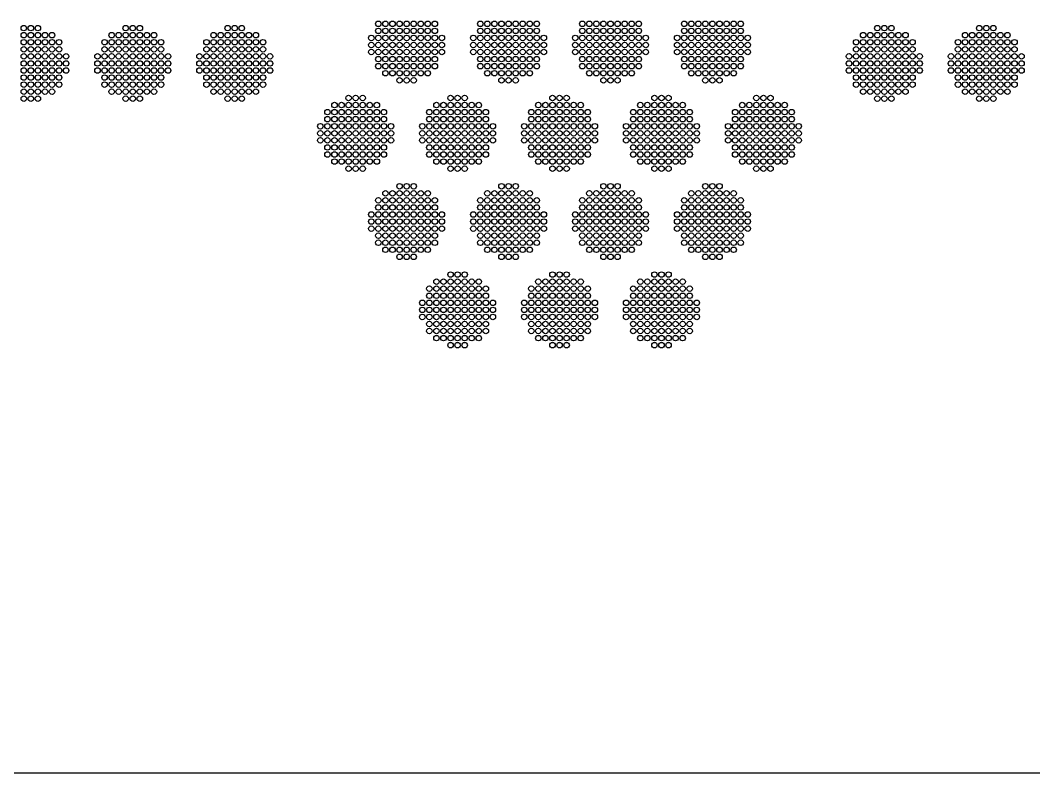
# Model space of a CAD drawing. Extents: x -49 to 54, y -38 to 38.
# Drawn here: x 28.5 to 41.42, y -38 to -28.41 of the extents above; entities that cross this region are included whole.
import ezdxf

# ---------------------------------------------------------------- set-up
doc = ezdxf.new("R2010")
doc.units = 0
doc.layers.add('LOWER_ELECTRODE', color=1, linetype='CONTINUOUS')
doc.layers.add('OUTLINE', color=7, linetype='CONTINUOUS')

msp = doc.modelspace()

# ---------------------------------------------------------------- linework, layer by layer
at = {"layer": 'LOWER_ELECTRODE'}
for centre in [(33.062, -28.452), (33.152, -28.452), (33.242, -28.452), (33.332, -28.452), (33.422, -28.452), (33.512, -28.452), (33.602, -28.452), (33.692, -28.452), (33.782, -28.452), (34.362, -28.452), (34.452, -28.452), (34.542, -28.452), (34.632, -28.452), (34.722, -28.452), (34.812, -28.452), (34.902, -28.452), (34.992, -28.452), (35.082, -28.452), (35.662, -28.452), (35.752, -28.452), (35.842, -28.452), (35.932, -28.452), (36.022, -28.452), (36.112, -28.452), (36.202, -28.452), (36.292, -28.452), (36.382, -28.452), (36.962, -28.452), (37.052, -28.452), (37.142, -28.452), (37.232, -28.452), (37.322, -28.452), (37.412, -28.452), (37.502, -28.452), (37.592, -28.452), (37.682, -28.452), (28.54, -28.507), (28.63, -28.507), (28.72, -28.507), (29.84, -28.507), (29.93, -28.507), (30.02, -28.507), (31.14, -28.507), (31.23, -28.507), (31.32, -28.507), (33.062, -28.542), (33.152, -28.542), (33.242, -28.542), (33.332, -28.542), (33.422, -28.542), (33.512, -28.542), (33.602, -28.542), (33.692, -28.542), (33.782, -28.542), (34.362, -28.542), (34.452, -28.542), (34.542, -28.542), (34.632, -28.542), (34.722, -28.542), (34.812, -28.542), (34.902, -28.542), (34.992, -28.542), (35.082, -28.542), (35.662, -28.542), (35.752, -28.542), (35.842, -28.542), (35.932, -28.542), (36.022, -28.542), (36.112, -28.542), (36.202, -28.542), (36.292, -28.542), (36.382, -28.542), (36.962, -28.542), (37.052, -28.542), (37.142, -28.542), (37.232, -28.542), (37.322, -28.542), (37.412, -28.542), (37.502, -28.542), (37.592, -28.542), (37.682, -28.542), (39.424, -28.507), (39.514, -28.507), (39.604, -28.507), (40.724, -28.507), (40.814, -28.507), (40.904, -28.507), (28.54, -28.597), (28.54, -28.687), (28.63, -28.597), (28.63, -28.687), (28.72, -28.597), (28.72, -28.687), (28.81, -28.597), (28.81, -28.687), (28.9, -28.597), (28.9, -28.687), (28.99, -28.687), (29.57, -28.687), (29.66, -28.597), (29.66, -28.687), (29.75, -28.597), (29.75, -28.687), (29.84, -28.597), (29.84, -28.687), (29.93, -28.597), (29.93, -28.687), (30.02, -28.597), (30.02, -28.687), (30.11, -28.597), (30.11, -28.687), (30.2, -28.597), (30.2, -28.687), (30.29, -28.687), (30.87, -28.687), (30.96, -28.597), (30.96, -28.687), (31.05, -28.597), (31.05, -28.687), (31.14, -28.597), (31.14, -28.687), (31.23, -28.597), (31.23, -28.687), (31.32, -28.597), (31.32, -28.687), (31.41, -28.597), (31.41, -28.687), (31.5, -28.597), (31.5, -28.687), (31.59, -28.687), (32.972, -28.632), (32.972, -28.722), (33.062, -28.632), (33.062, -28.722), (33.152, -28.632), (33.152, -28.722), (33.242, -28.632), (33.242, -28.722), (33.332, -28.632), (33.332, -28.722), (33.422, -28.632), (33.422, -28.722), (33.512, -28.632), (33.512, -28.722), (33.602, -28.632), (33.602, -28.722), (33.692, -28.632), (33.692, -28.722), (33.782, -28.632), (33.782, -28.722), (33.872, -28.632), (33.872, -28.722), (34.272, -28.632), (34.272, -28.722), (34.362, -28.632), (34.362, -28.722), (34.452, -28.632), (34.452, -28.722), (34.542, -28.632), (34.542, -28.722), (34.632, -28.632), (34.632, -28.722), (34.722, -28.632), (34.722, -28.722), (34.812, -28.632), (34.812, -28.722), (34.902, -28.632), (34.902, -28.722), (34.992, -28.632), (34.992, -28.722), (35.082, -28.632), (35.082, -28.722), (35.172, -28.632), (35.172, -28.722), (35.572, -28.632), (35.572, -28.722), (35.662, -28.632), (35.662, -28.722), (35.752, -28.632), (35.752, -28.722), (35.842, -28.632), (35.842, -28.722), (35.932, -28.632), (35.932, -28.722), (36.022, -28.632), (36.022, -28.722), (36.112, -28.632), (36.112, -28.722), (36.202, -28.632), (36.202, -28.722), (36.292, -28.632), (36.292, -28.722), (36.382, -28.632), (36.382, -28.722), (36.472, -28.632), (36.472, -28.722), (36.872, -28.632), (36.872, -28.722), (36.962, -28.632), (36.962, -28.722), (37.052, -28.632), (37.052, -28.722), (37.142, -28.632), (37.142, -28.722), (37.232, -28.632), (37.232, -28.722), (37.322, -28.632), (37.322, -28.722), (37.412, -28.632), (37.412, -28.722), (37.502, -28.632), (37.502, -28.722), (37.592, -28.632), (37.592, -28.722), (37.682, -28.632), (37.682, -28.722), (37.772, -28.632), (37.772, -28.722), (39.154, -28.687), (39.244, -28.597), (39.244, -28.687), (39.334, -28.597), (39.334, -28.687), (39.424, -28.597), (39.424, -28.687), (39.514, -28.597), (39.514, -28.687), (39.604, -28.597), (39.604, -28.687), (39.694, -28.597), (39.694, -28.687), (39.784, -28.597), (39.784, -28.687), (39.874, -28.687), (40.454, -28.687), (40.544, -28.597), (40.544, -28.687), (40.634, -28.597), (40.634, -28.687), (40.724, -28.597), (40.724, -28.687), (40.814, -28.597), (40.814, -28.687), (40.904, -28.597), (40.904, -28.687), (40.994, -28.597), (40.994, -28.687), (41.084, -28.597), (41.084, -28.687), (41.174, -28.687), (28.54, -28.777), (28.63, -28.777), (28.72, -28.777), (28.81, -28.777), (28.9, -28.777), (28.99, -28.777), (29.57, -28.777), (29.66, -28.777), (29.75, -28.777), (29.84, -28.777), (29.93, -28.777), (30.02, -28.777), (30.11, -28.777), (30.2, -28.777), (30.29, -28.777), (30.87, -28.777), (30.96, -28.777), (31.05, -28.777), (31.14, -28.777), (31.23, -28.777), (31.32, -28.777), (31.41, -28.777), (31.5, -28.777), (31.59, -28.777), (32.972, -28.812), (33.062, -28.812), (33.152, -28.812), (33.242, -28.812), (33.332, -28.812), (33.422, -28.812), (33.512, -28.812), (33.602, -28.812), (33.692, -28.812), (33.782, -28.812), (33.872, -28.812), (34.272, -28.812), (34.362, -28.812), (34.452, -28.812), (34.542, -28.812), (34.632, -28.812), (34.722, -28.812), (34.812, -28.812), (34.902, -28.812), (34.992, -28.812), (35.082, -28.812), (35.172, -28.812), (35.572, -28.812), (35.662, -28.812), (35.752, -28.812), (35.842, -28.812), (35.932, -28.812), (36.022, -28.812), (36.112, -28.812), (36.202, -28.812), (36.292, -28.812), (36.382, -28.812), (36.472, -28.812), (36.872, -28.812), (36.962, -28.812), (37.052, -28.812), (37.142, -28.812), (37.232, -28.812), (37.322, -28.812), (37.412, -28.812), (37.502, -28.812), (37.592, -28.812), (37.682, -28.812), (37.772, -28.812), (39.154, -28.777), (39.244, -28.777), (39.334, -28.777), (39.424, -28.777), (39.514, -28.777), (39.604, -28.777), (39.694, -28.777), (39.784, -28.777), (39.874, -28.777), (40.454, -28.777), (40.544, -28.777), (40.634, -28.777), (40.724, -28.777), (40.814, -28.777), (40.904, -28.777), (40.994, -28.777), (41.084, -28.777), (41.174, -28.777), (28.54, -28.867), (28.54, -28.957), (28.63, -28.867), (28.63, -28.957), (28.72, -28.867), (28.72, -28.957), (28.81, -28.867), (28.81, -28.957), (28.9, -28.867), (28.9, -28.957), (28.99, -28.867), (28.99, -28.957), (29.08, -28.867), (29.08, -28.957), (29.48, -28.867), (29.48, -28.957), (29.57, -28.867), (29.57, -28.957), (29.66, -28.867), (29.66, -28.957), (29.75, -28.867), (29.75, -28.957), (29.84, -28.867), (29.84, -28.957), (29.93, -28.867), (29.93, -28.957), (30.02, -28.867), (30.02, -28.957), (30.11, -28.867), (30.11, -28.957), (30.2, -28.867), (30.2, -28.957), (30.29, -28.867), (30.29, -28.957), (30.38, -28.867), (30.38, -28.957), (30.78, -28.867), (30.78, -28.957), (30.87, -28.867), (30.87, -28.957), (30.96, -28.867), (30.96, -28.957), (31.05, -28.867), (31.05, -28.957), (31.14, -28.867), (31.14, -28.957), (31.23, -28.867), (31.23, -28.957), (31.32, -28.867), (31.32, -28.957), (31.41, -28.867), (31.41, -28.957), (31.5, -28.867), (31.5, -28.957), (31.59, -28.867), (31.59, -28.957), (31.68, -28.867), (31.68, -28.957), (33.062, -28.902), (33.152, -28.902), (33.242, -28.902), (33.332, -28.902), (33.422, -28.902), (33.512, -28.902), (33.602, -28.902), (33.692, -28.902), (33.782, -28.902), (34.362, -28.902), (34.452, -28.902), (34.542, -28.902), (34.632, -28.902), (34.722, -28.902), (34.812, -28.902), (34.902, -28.902), (34.992, -28.902), (35.082, -28.902), (35.662, -28.902), (35.752, -28.902), (35.842, -28.902), (35.932, -28.902), (36.022, -28.902), (36.112, -28.902), (36.202, -28.902), (36.292, -28.902), (36.382, -28.902), (36.962, -28.902), (37.052, -28.902), (37.142, -28.902), (37.232, -28.902), (37.322, -28.902), (37.412, -28.902), (37.502, -28.902), (37.592, -28.902), (37.682, -28.902), (39.064, -28.867), (39.064, -28.957), (39.154, -28.867), (39.154, -28.957), (39.244, -28.867), (39.244, -28.957), (39.334, -28.867), (39.334, -28.957), (39.424, -28.867), (39.424, -28.957), (39.514, -28.867), (39.514, -28.957), (39.604, -28.867), (39.604, -28.957), (39.694, -28.867), (39.694, -28.957), (39.784, -28.867), (39.784, -28.957), (39.874, -28.867), (39.874, -28.957), (39.964, -28.867), (39.964, -28.957), (40.364, -28.867), (40.364, -28.957), (40.454, -28.867), (40.454, -28.957), (40.544, -28.867), (40.544, -28.957), (40.634, -28.867), (40.634, -28.957), (40.724, -28.867), (40.724, -28.957), (40.814, -28.867), (40.814, -28.957), (40.904, -28.867), (40.904, -28.957), (40.994, -28.867), (40.994, -28.957), (41.084, -28.867), (41.084, -28.957), (41.174, -28.867), (41.174, -28.957), (41.264, -28.867), (41.264, -28.957), (28.54, -29.047), (28.63, -29.047), (28.72, -29.047), (28.81, -29.047), (28.9, -29.047), (28.99, -29.047), (29.08, -29.047), (29.48, -29.047), (29.57, -29.047), (29.66, -29.047), (29.75, -29.047), (29.84, -29.047), (29.93, -29.047), (30.02, -29.047), (30.11, -29.047), (30.2, -29.047), (30.29, -29.047), (30.38, -29.047), (30.78, -29.047), (30.87, -29.047), (30.96, -29.047), (31.05, -29.047), (31.14, -29.047), (31.23, -29.047), (31.32, -29.047), (31.41, -29.047), (31.5, -29.047), (31.59, -29.047), (31.68, -29.047), (33.062, -28.992), (33.152, -28.992), (33.152, -29.082), (33.242, -28.992), (33.242, -29.082), (33.332, -28.992), (33.332, -29.082), (33.422, -28.992), (33.422, -29.082), (33.512, -28.992), (33.512, -29.082), (33.602, -28.992), (33.602, -29.082), (33.692, -28.992), (33.692, -29.082), (33.782, -28.992), (34.362, -28.992), (34.452, -28.992), (34.452, -29.082), (34.542, -28.992), (34.542, -29.082), (34.632, -28.992), (34.632, -29.082), (34.722, -28.992), (34.722, -29.082), (34.812, -28.992), (34.812, -29.082), (34.902, -28.992), (34.902, -29.082), (34.992, -28.992), (34.992, -29.082), (35.082, -28.992), (35.662, -28.992), (35.752, -28.992), (35.752, -29.082), (35.842, -28.992), (35.842, -29.082), (35.932, -28.992), (35.932, -29.082), (36.022, -28.992), (36.022, -29.082), (36.112, -28.992), (36.112, -29.082), (36.202, -28.992), (36.202, -29.082), (36.292, -28.992), (36.292, -29.082), (36.382, -28.992), (36.962, -28.992), (37.052, -28.992), (37.052, -29.082), (37.142, -28.992), (37.142, -29.082), (37.232, -28.992), (37.232, -29.082), (37.322, -28.992), (37.322, -29.082), (37.412, -28.992), (37.412, -29.082), (37.502, -28.992), (37.502, -29.082), (37.592, -28.992), (37.592, -29.082), (37.682, -28.992), (39.064, -29.047), (39.154, -29.047), (39.244, -29.047), (39.334, -29.047), (39.424, -29.047), (39.514, -29.047), (39.604, -29.047), (39.694, -29.047), (39.784, -29.047), (39.874, -29.047), (39.964, -29.047), (40.364, -29.047), (40.454, -29.047), (40.544, -29.047), (40.634, -29.047), (40.724, -29.047), (40.814, -29.047), (40.904, -29.047), (40.994, -29.047), (41.084, -29.047), (41.174, -29.047), (41.264, -29.047), (28.54, -29.137), (28.54, -29.227), (28.63, -29.137), (28.63, -29.227), (28.72, -29.137), (28.72, -29.227), (28.81, -29.137), (28.81, -29.227), (28.9, -29.137), (28.9, -29.227), (28.99, -29.137), (28.99, -29.227), (29.57, -29.137), (29.57, -29.227), (29.66, -29.137), (29.66, -29.227), (29.75, -29.137), (29.75, -29.227), (29.84, -29.137), (29.84, -29.227), (29.93, -29.137), (29.93, -29.227), (30.02, -29.137), (30.02, -29.227), (30.11, -29.137), (30.11, -29.227), (30.2, -29.137), (30.2, -29.227), (30.29, -29.137), (30.29, -29.227), (30.87, -29.137), (30.87, -29.227), (30.96, -29.137), (30.96, -29.227), (31.05, -29.137), (31.05, -29.227), (31.14, -29.137), (31.14, -29.227), (31.23, -29.137), (31.23, -29.227), (31.32, -29.137), (31.32, -29.227), (31.41, -29.137), (31.41, -29.227), (31.5, -29.137), (31.5, -29.227), (31.59, -29.137), (31.59, -29.227), (33.332, -29.172), (33.422, -29.172), (33.512, -29.172), (34.632, -29.172), (34.722, -29.172), (34.812, -29.172), (35.932, -29.172), (36.022, -29.172), (36.112, -29.172), (37.232, -29.172), (37.322, -29.172), (37.412, -29.172), (39.154, -29.137), (39.154, -29.227), (39.244, -29.137), (39.244, -29.227), (39.334, -29.137), (39.334, -29.227), (39.424, -29.137), (39.424, -29.227), (39.514, -29.137), (39.514, -29.227), (39.604, -29.137), (39.604, -29.227), (39.694, -29.137), (39.694, -29.227), (39.784, -29.137), (39.784, -29.227), (39.874, -29.137), (39.874, -29.227), (40.454, -29.137), (40.454, -29.227), (40.544, -29.137), (40.544, -29.227), (40.634, -29.137), (40.634, -29.227), (40.724, -29.137), (40.724, -29.227), (40.814, -29.137), (40.814, -29.227), (40.904, -29.137), (40.904, -29.227), (40.994, -29.137), (40.994, -29.227), (41.084, -29.137), (41.084, -29.227), (41.174, -29.137), (41.174, -29.227), (28.54, -29.317), (28.63, -29.317), (28.72, -29.317), (28.81, -29.317), (28.9, -29.317), (29.66, -29.317), (29.75, -29.317), (29.84, -29.317), (29.93, -29.317), (30.02, -29.317), (30.11, -29.317), (30.2, -29.317), (30.96, -29.317), (31.05, -29.317), (31.14, -29.317), (31.23, -29.317), (31.32, -29.317), (31.41, -29.317), (31.5, -29.317), (39.244, -29.317), (39.334, -29.317), (39.424, -29.317), (39.514, -29.317), (39.604, -29.317), (39.694, -29.317), (39.784, -29.317), (40.544, -29.317), (40.634, -29.317), (40.724, -29.317), (40.814, -29.317), (40.904, -29.317), (40.994, -29.317), (41.084, -29.317), (28.54, -29.407), (28.63, -29.407), (28.72, -29.407), (29.84, -29.407), (29.93, -29.407), (30.02, -29.407), (31.14, -29.407), (31.23, -29.407), (31.32, -29.407), (32.502, -29.488), (32.592, -29.488), (32.682, -29.398), (32.682, -29.488), (32.772, -29.398), (32.772, -29.488), (32.862, -29.398), (32.862, -29.488), (32.952, -29.488), (33.042, -29.488), (33.802, -29.488), (33.892, -29.488), (33.982, -29.398), (33.982, -29.488), (34.072, -29.398), (34.072, -29.488), (34.162, -29.398), (34.162, -29.488), (34.252, -29.488), (34.342, -29.488), (35.102, -29.488), (35.192, -29.488), (35.282, -29.398), (35.282, -29.488), (35.372, -29.398), (35.372, -29.488), (35.462, -29.398), (35.462, -29.488), (35.552, -29.488), (35.642, -29.488), (36.402, -29.488), (36.492, -29.488), (36.582, -29.398), (36.582, -29.488), (36.672, -29.398), (36.672, -29.488), (36.762, -29.398), (36.762, -29.488), (36.852, -29.488), (36.942, -29.488), (37.702, -29.488), (37.792, -29.488), (37.882, -29.398), (37.882, -29.488), (37.972, -29.398), (37.972, -29.488), (38.062, -29.398), (38.062, -29.488), (38.152, -29.488), (38.242, -29.488), (39.424, -29.407), (39.514, -29.407), (39.604, -29.407), (40.724, -29.407), (40.814, -29.407), (40.904, -29.407), (32.412, -29.578), (32.502, -29.578), (32.592, -29.578), (32.682, -29.578), (32.772, -29.578), (32.862, -29.578), (32.952, -29.578), (33.042, -29.578), (33.132, -29.578), (33.712, -29.578), (33.802, -29.578), (33.892, -29.578), (33.982, -29.578), (34.072, -29.578), (34.162, -29.578), (34.252, -29.578), (34.342, -29.578), (34.432, -29.578), (35.012, -29.578), (35.102, -29.578), (35.192, -29.578), (35.282, -29.578), (35.372, -29.578), (35.462, -29.578), (35.552, -29.578), (35.642, -29.578), (35.732, -29.578), (36.312, -29.578), (36.402, -29.578), (36.492, -29.578), (36.582, -29.578), (36.672, -29.578), (36.762, -29.578), (36.852, -29.578), (36.942, -29.578), (37.032, -29.578), (37.612, -29.578), (37.702, -29.578), (37.792, -29.578), (37.882, -29.578), (37.972, -29.578), (38.062, -29.578), (38.152, -29.578), (38.242, -29.578), (38.332, -29.578), (32.322, -29.758), (32.412, -29.668), (32.412, -29.758), (32.502, -29.668), (32.502, -29.758), (32.592, -29.668), (32.592, -29.758), (32.682, -29.668), (32.682, -29.758), (32.772, -29.668), (32.772, -29.758), (32.862, -29.668), (32.862, -29.758), (32.952, -29.668), (32.952, -29.758), (33.042, -29.668), (33.042, -29.758), (33.132, -29.668), (33.132, -29.758), (33.222, -29.758), (33.622, -29.758), (33.712, -29.668), (33.712, -29.758), (33.802, -29.668), (33.802, -29.758), (33.892, -29.668), (33.892, -29.758), (33.982, -29.668), (33.982, -29.758), (34.072, -29.668), (34.072, -29.758), (34.162, -29.668), (34.162, -29.758), (34.252, -29.668), (34.252, -29.758), (34.342, -29.668), (34.342, -29.758), (34.432, -29.668), (34.432, -29.758), (34.522, -29.758), (34.922, -29.758), (35.012, -29.668), (35.012, -29.758), (35.102, -29.668), (35.102, -29.758), (35.192, -29.668), (35.192, -29.758), (35.282, -29.668), (35.282, -29.758), (35.372, -29.668), (35.372, -29.758), (35.462, -29.668), (35.462, -29.758), (35.552, -29.668), (35.552, -29.758), (35.642, -29.668), (35.642, -29.758), (35.732, -29.668), (35.732, -29.758), (35.822, -29.758), (36.222, -29.758), (36.312, -29.668), (36.312, -29.758), (36.402, -29.668), (36.402, -29.758), (36.492, -29.668), (36.492, -29.758), (36.582, -29.668), (36.582, -29.758), (36.672, -29.668), (36.672, -29.758), (36.762, -29.668), (36.762, -29.758), (36.852, -29.668), (36.852, -29.758), (36.942, -29.668), (36.942, -29.758), (37.032, -29.668), (37.032, -29.758), (37.122, -29.758), (37.522, -29.758), (37.612, -29.668), (37.612, -29.758), (37.702, -29.668), (37.702, -29.758), (37.792, -29.668), (37.792, -29.758), (37.882, -29.668), (37.882, -29.758), (37.972, -29.668), (37.972, -29.758), (38.062, -29.668), (38.062, -29.758), (38.152, -29.668), (38.152, -29.758), (38.242, -29.668), (38.242, -29.758), (38.332, -29.668), (38.332, -29.758), (38.422, -29.758), (32.322, -29.848), (32.412, -29.848), (32.502, -29.848), (32.592, -29.848), (32.682, -29.848), (32.772, -29.848), (32.862, -29.848), (32.952, -29.848), (33.042, -29.848), (33.132, -29.848), (33.222, -29.848), (33.622, -29.848), (33.712, -29.848), (33.802, -29.848), (33.892, -29.848), (33.982, -29.848), (34.072, -29.848), (34.162, -29.848), (34.252, -29.848), (34.342, -29.848), (34.432, -29.848), (34.522, -29.848), (34.922, -29.848), (35.012, -29.848), (35.102, -29.848), (35.192, -29.848), (35.282, -29.848), (35.372, -29.848), (35.462, -29.848), (35.552, -29.848), (35.642, -29.848), (35.732, -29.848), (35.822, -29.848), (36.222, -29.848), (36.312, -29.848), (36.402, -29.848), (36.492, -29.848), (36.582, -29.848), (36.672, -29.848), (36.762, -29.848), (36.852, -29.848), (36.942, -29.848), (37.032, -29.848), (37.122, -29.848), (37.522, -29.848), (37.612, -29.848), (37.702, -29.848), (37.792, -29.848), (37.882, -29.848), (37.972, -29.848), (38.062, -29.848), (38.152, -29.848), (38.242, -29.848), (38.332, -29.848), (38.422, -29.848), (32.322, -29.938), (32.412, -29.938), (32.502, -29.938), (32.592, -29.938), (32.682, -29.938), (32.772, -29.938), (32.862, -29.938), (32.952, -29.938), (33.042, -29.938), (33.132, -29.938), (33.222, -29.938), (33.622, -29.938), (33.712, -29.938), (33.802, -29.938), (33.892, -29.938), (33.982, -29.938), (34.072, -29.938), (34.162, -29.938), (34.252, -29.938), (34.342, -29.938), (34.432, -29.938), (34.522, -29.938), (34.922, -29.938), (35.012, -29.938), (35.102, -29.938), (35.192, -29.938), (35.282, -29.938), (35.372, -29.938), (35.462, -29.938), (35.552, -29.938), (35.642, -29.938), (35.732, -29.938), (35.822, -29.938), (36.222, -29.938), (36.312, -29.938), (36.402, -29.938), (36.492, -29.938), (36.582, -29.938), (36.672, -29.938), (36.762, -29.938), (36.852, -29.938), (36.942, -29.938), (37.032, -29.938), (37.122, -29.938), (37.522, -29.938), (37.612, -29.938), (37.702, -29.938), (37.792, -29.938), (37.882, -29.938), (37.972, -29.938), (38.062, -29.938), (38.152, -29.938), (38.242, -29.938), (38.332, -29.938), (38.422, -29.938), (32.412, -30.028), (32.412, -30.118), (32.502, -30.028), (32.502, -30.118), (32.592, -30.028), (32.592, -30.118), (32.682, -30.028), (32.682, -30.118), (32.772, -30.028), (32.772, -30.118), (32.862, -30.028), (32.862, -30.118), (32.952, -30.028), (32.952, -30.118), (33.042, -30.028), (33.042, -30.118), (33.132, -30.028), (33.132, -30.118), (33.712, -30.028), (33.712, -30.118), (33.802, -30.028), (33.802, -30.118), (33.892, -30.028), (33.892, -30.118), (33.982, -30.028), (33.982, -30.118), (34.072, -30.028), (34.072, -30.118), (34.162, -30.028), (34.162, -30.118), (34.252, -30.028), (34.252, -30.118), (34.342, -30.028), (34.342, -30.118), (34.432, -30.028), (34.432, -30.118), (35.012, -30.028), (35.012, -30.118), (35.102, -30.028), (35.102, -30.118), (35.192, -30.028), (35.192, -30.118), (35.282, -30.028), (35.282, -30.118), (35.372, -30.028), (35.372, -30.118), (35.462, -30.028), (35.462, -30.118), (35.552, -30.028), (35.552, -30.118), (35.642, -30.028), (35.642, -30.118), (35.732, -30.028), (35.732, -30.118), (36.312, -30.028), (36.312, -30.118), (36.402, -30.028), (36.402, -30.118), (36.492, -30.028), (36.492, -30.118), (36.582, -30.028), (36.582, -30.118), (36.672, -30.028), (36.672, -30.118), (36.762, -30.028), (36.762, -30.118), (36.852, -30.028), (36.852, -30.118), (36.942, -30.028), (36.942, -30.118), (37.032, -30.028), (37.032, -30.118), (37.612, -30.028), (37.612, -30.118), (37.702, -30.028), (37.702, -30.118), (37.792, -30.028), (37.792, -30.118), (37.882, -30.028), (37.882, -30.118), (37.972, -30.028), (37.972, -30.118), (38.062, -30.028), (38.062, -30.118), (38.152, -30.028), (38.152, -30.118), (38.242, -30.028), (38.242, -30.118), (38.332, -30.028), (38.332, -30.118), (32.502, -30.208), (32.592, -30.208), (32.682, -30.208), (32.772, -30.208), (32.862, -30.208), (32.952, -30.208), (33.042, -30.208), (33.802, -30.208), (33.892, -30.208), (33.982, -30.208), (34.072, -30.208), (34.162, -30.208), (34.252, -30.208), (34.342, -30.208), (35.102, -30.208), (35.192, -30.208), (35.282, -30.208), (35.372, -30.208), (35.462, -30.208), (35.552, -30.208), (35.642, -30.208), (36.402, -30.208), (36.492, -30.208), (36.582, -30.208), (36.672, -30.208), (36.762, -30.208), (36.852, -30.208), (36.942, -30.208), (37.702, -30.208), (37.792, -30.208), (37.882, -30.208), (37.972, -30.208), (38.062, -30.208), (38.152, -30.208), (38.242, -30.208), (32.682, -30.298), (32.772, -30.298), (32.862, -30.298), (33.982, -30.298), (34.072, -30.298), (34.162, -30.298), (35.282, -30.298), (35.372, -30.298), (35.462, -30.298), (36.582, -30.298), (36.672, -30.298), (36.762, -30.298), (37.882, -30.298), (37.972, -30.298), (38.062, -30.298), (33.332, -30.523), (33.422, -30.523), (33.512, -30.523), (34.632, -30.523), (34.722, -30.523), (34.812, -30.523), (35.932, -30.523), (36.022, -30.523), (36.112, -30.523), (37.232, -30.523), (37.322, -30.523), (37.412, -30.523), (33.152, -30.613), (33.242, -30.613), (33.332, -30.613), (33.422, -30.613), (33.512, -30.613), (33.602, -30.613), (33.692, -30.613), (34.452, -30.613), (34.542, -30.613), (34.632, -30.613), (34.722, -30.613), (34.812, -30.613), (34.902, -30.613), (34.992, -30.613), (35.752, -30.613), (35.842, -30.613), (35.932, -30.613), (36.022, -30.613), (36.112, -30.613), (36.202, -30.613), (36.292, -30.613), (37.052, -30.613), (37.142, -30.613), (37.232, -30.613), (37.322, -30.613), (37.412, -30.613), (37.502, -30.613), (37.592, -30.613), (33.062, -30.703), (33.152, -30.703), (33.242, -30.703), (33.332, -30.703), (33.422, -30.703), (33.512, -30.703), (33.602, -30.703), (33.692, -30.703), (33.782, -30.703), (34.362, -30.703), (34.452, -30.703), (34.542, -30.703), (34.632, -30.703), (34.722, -30.703), (34.812, -30.703), (34.902, -30.703), (34.992, -30.703), (35.082, -30.703), (35.662, -30.703), (35.752, -30.703), (35.842, -30.703), (35.932, -30.703), (36.022, -30.703), (36.112, -30.703), (36.202, -30.703), (36.292, -30.703), (36.382, -30.703), (36.962, -30.703), (37.052, -30.703), (37.142, -30.703), (37.232, -30.703), (37.322, -30.703), (37.412, -30.703), (37.502, -30.703), (37.592, -30.703), (37.682, -30.703), (32.972, -30.883), (33.062, -30.793), (33.062, -30.883), (33.152, -30.793), (33.152, -30.883), (33.242, -30.793), (33.242, -30.883), (33.332, -30.793), (33.332, -30.883), (33.422, -30.793), (33.422, -30.883), (33.512, -30.793), (33.512, -30.883), (33.602, -30.793), (33.602, -30.883), (33.692, -30.793), (33.692, -30.883), (33.782, -30.793), (33.782, -30.883), (33.872, -30.883), (34.272, -30.883), (34.362, -30.793), (34.362, -30.883), (34.452, -30.793), (34.452, -30.883), (34.542, -30.793), (34.542, -30.883), (34.632, -30.793), (34.632, -30.883), (34.722, -30.793), (34.722, -30.883), (34.812, -30.793), (34.812, -30.883), (34.902, -30.793), (34.902, -30.883), (34.992, -30.793), (34.992, -30.883), (35.082, -30.793), (35.082, -30.883), (35.172, -30.883), (35.572, -30.883), (35.662, -30.793), (35.662, -30.883), (35.752, -30.793), (35.752, -30.883), (35.842, -30.793), (35.842, -30.883), (35.932, -30.793), (35.932, -30.883), (36.022, -30.793), (36.022, -30.883), (36.112, -30.793), (36.112, -30.883), (36.202, -30.793), (36.202, -30.883), (36.292, -30.793), (36.292, -30.883), (36.382, -30.793), (36.382, -30.883), (36.472, -30.883), (36.872, -30.883), (36.962, -30.793), (36.962, -30.883), (37.052, -30.793), (37.052, -30.883), (37.142, -30.793), (37.142, -30.883), (37.232, -30.793), (37.232, -30.883), (37.322, -30.793), (37.322, -30.883), (37.412, -30.793), (37.412, -30.883), (37.502, -30.793), (37.502, -30.883), (37.592, -30.793), (37.592, -30.883), (37.682, -30.793), (37.682, -30.883), (37.772, -30.883), (32.972, -30.973), (33.062, -30.973), (33.152, -30.973), (33.242, -30.973), (33.332, -30.973), (33.422, -30.973), (33.512, -30.973), (33.602, -30.973), (33.692, -30.973), (33.782, -30.973), (33.872, -30.973), (34.272, -30.973), (34.362, -30.973), (34.452, -30.973), (34.542, -30.973), (34.632, -30.973), (34.722, -30.973), (34.812, -30.973), (34.902, -30.973), (34.992, -30.973), (35.082, -30.973), (35.172, -30.973), (35.572, -30.973), (35.662, -30.973), (35.752, -30.973), (35.842, -30.973), (35.932, -30.973), (36.022, -30.973), (36.112, -30.973), (36.202, -30.973), (36.292, -30.973), (36.382, -30.973), (36.472, -30.973), (36.872, -30.973), (36.962, -30.973), (37.052, -30.973), (37.142, -30.973), (37.232, -30.973), (37.322, -30.973), (37.412, -30.973), (37.502, -30.973), (37.592, -30.973), (37.682, -30.973), (37.772, -30.973), (32.972, -31.063), (33.062, -31.063), (33.062, -31.153), (33.152, -31.063), (33.152, -31.153), (33.242, -31.063), (33.242, -31.153), (33.332, -31.063), (33.332, -31.153), (33.422, -31.063), (33.422, -31.153), (33.512, -31.063), (33.512, -31.153), (33.602, -31.063), (33.602, -31.153), (33.692, -31.063), (33.692, -31.153), (33.782, -31.063), (33.782, -31.153), (33.872, -31.063), (34.272, -31.063), (34.362, -31.063), (34.362, -31.153), (34.452, -31.063), (34.452, -31.153), (34.542, -31.063), (34.542, -31.153), (34.632, -31.063), (34.632, -31.153), (34.722, -31.063), (34.722, -31.153), (34.812, -31.063), (34.812, -31.153), (34.902, -31.063), (34.902, -31.153), (34.992, -31.063), (34.992, -31.153), (35.082, -31.063), (35.082, -31.153), (35.172, -31.063), (35.572, -31.063), (35.662, -31.063), (35.662, -31.153), (35.752, -31.063), (35.752, -31.153), (35.842, -31.063), (35.842, -31.153), (35.932, -31.063), (35.932, -31.153), (36.022, -31.063), (36.022, -31.153), (36.112, -31.063), (36.112, -31.153), (36.202, -31.063), (36.202, -31.153), (36.292, -31.063), (36.292, -31.153), (36.382, -31.063), (36.382, -31.153), (36.472, -31.063), (36.872, -31.063), (36.962, -31.063), (36.962, -31.153), (37.052, -31.063), (37.052, -31.153), (37.142, -31.063), (37.142, -31.153), (37.232, -31.063), (37.232, -31.153), (37.322, -31.063), (37.322, -31.153), (37.412, -31.063), (37.412, -31.153), (37.502, -31.063), (37.502, -31.153), (37.592, -31.063), (37.592, -31.153), (37.682, -31.063), (37.682, -31.153), (37.772, -31.063), (33.062, -31.243), (33.152, -31.243), (33.242, -31.243), (33.332, -31.243), (33.422, -31.243), (33.512, -31.243), (33.602, -31.243), (33.692, -31.243), (33.782, -31.243), (34.362, -31.243), (34.452, -31.243), (34.542, -31.243), (34.632, -31.243), (34.722, -31.243), (34.812, -31.243), (34.902, -31.243), (34.992, -31.243), (35.082, -31.243), (35.662, -31.243), (35.752, -31.243), (35.842, -31.243), (35.932, -31.243), (36.022, -31.243), (36.112, -31.243), (36.202, -31.243), (36.292, -31.243), (36.382, -31.243), (36.962, -31.243), (37.052, -31.243), (37.142, -31.243), (37.232, -31.243), (37.322, -31.243), (37.412, -31.243), (37.502, -31.243), (37.592, -31.243), (37.682, -31.243), (33.152, -31.333), (33.242, -31.333), (33.332, -31.333), (33.332, -31.423), (33.422, -31.333), (33.422, -31.423), (33.512, -31.333), (33.512, -31.423), (33.602, -31.333), (33.692, -31.333), (34.452, -31.333), (34.542, -31.333), (34.632, -31.333), (34.632, -31.423), (34.722, -31.333), (34.722, -31.423), (34.812, -31.333), (34.812, -31.423), (34.902, -31.333), (34.992, -31.333), (35.752, -31.333), (35.842, -31.333), (35.932, -31.333), (35.932, -31.423), (36.022, -31.333), (36.022, -31.423), (36.112, -31.333), (36.112, -31.423), (36.202, -31.333), (36.292, -31.333), (37.052, -31.333), (37.142, -31.333), (37.232, -31.333), (37.232, -31.423), (37.322, -31.333), (37.322, -31.423), (37.412, -31.333), (37.412, -31.423), (37.502, -31.333), (37.592, -31.333), (33.982, -31.649), (34.072, -31.649), (34.162, -31.649), (35.282, -31.649), (35.372, -31.649), (35.462, -31.649), (36.582, -31.649), (36.672, -31.649), (36.762, -31.649), (33.802, -31.739), (33.892, -31.739), (33.982, -31.739), (34.072, -31.739), (34.162, -31.739), (34.252, -31.739), (34.342, -31.739), (35.102, -31.739), (35.192, -31.739), (35.282, -31.739), (35.372, -31.739), (35.462, -31.739), (35.552, -31.739), (35.642, -31.739), (36.402, -31.739), (36.492, -31.739), (36.582, -31.739), (36.672, -31.739), (36.762, -31.739), (36.852, -31.739), (36.942, -31.739), (33.712, -31.829), (33.712, -31.919), (33.802, -31.829), (33.802, -31.919), (33.892, -31.829), (33.892, -31.919), (33.982, -31.829), (33.982, -31.919), (34.072, -31.829), (34.072, -31.919), (34.162, -31.829), (34.162, -31.919), (34.252, -31.829), (34.252, -31.919), (34.342, -31.829), (34.342, -31.919), (34.432, -31.829), (34.432, -31.919), (35.012, -31.829), (35.012, -31.919), (35.102, -31.829), (35.102, -31.919), (35.192, -31.829), (35.192, -31.919), (35.282, -31.829), (35.282, -31.919), (35.372, -31.829), (35.372, -31.919), (35.462, -31.829), (35.462, -31.919), (35.552, -31.829), (35.552, -31.919), (35.642, -31.829), (35.642, -31.919), (35.732, -31.829), (35.732, -31.919), (36.312, -31.829), (36.312, -31.919), (36.402, -31.829), (36.402, -31.919), (36.492, -31.829), (36.492, -31.919), (36.582, -31.829), (36.582, -31.919), (36.672, -31.829), (36.672, -31.919), (36.762, -31.829), (36.762, -31.919), (36.852, -31.829), (36.852, -31.919), (36.942, -31.829), (36.942, -31.919), (37.032, -31.829), (37.032, -31.919), (33.622, -32.009), (33.712, -32.009), (33.802, -32.009), (33.892, -32.009), (33.982, -32.009), (34.072, -32.009), (34.162, -32.009), (34.252, -32.009), (34.342, -32.009), (34.432, -32.009), (34.522, -32.009), (34.922, -32.009), (35.012, -32.009), (35.102, -32.009), (35.192, -32.009), (35.282, -32.009), (35.372, -32.009), (35.462, -32.009), (35.552, -32.009), (35.642, -32.009), (35.732, -32.009), (35.822, -32.009), (36.222, -32.009), (36.312, -32.009), (36.402, -32.009), (36.492, -32.009), (36.582, -32.009), (36.672, -32.009), (36.762, -32.009), (36.852, -32.009), (36.942, -32.009), (37.032, -32.009), (37.122, -32.009), (33.622, -32.099), (33.622, -32.189), (33.712, -32.099), (33.712, -32.189), (33.802, -32.099), (33.802, -32.189), (33.892, -32.099), (33.892, -32.189), (33.982, -32.099), (33.982, -32.189), (34.072, -32.099), (34.072, -32.189), (34.162, -32.099), (34.162, -32.189), (34.252, -32.099), (34.252, -32.189), (34.342, -32.099), (34.342, -32.189), (34.432, -32.099), (34.432, -32.189), (34.522, -32.099), (34.522, -32.189), (34.922, -32.099), (34.922, -32.189), (35.012, -32.099), (35.012, -32.189), (35.102, -32.099), (35.102, -32.189), (35.192, -32.099), (35.192, -32.189), (35.282, -32.099), (35.282, -32.189), (35.372, -32.099), (35.372, -32.189), (35.462, -32.099), (35.462, -32.189), (35.552, -32.099), (35.552, -32.189), (35.642, -32.099), (35.642, -32.189), (35.732, -32.099), (35.732, -32.189), (35.822, -32.099), (35.822, -32.189), (36.222, -32.099), (36.222, -32.189), (36.312, -32.099), (36.312, -32.189), (36.402, -32.099), (36.402, -32.189), (36.492, -32.099), (36.492, -32.189), (36.582, -32.099), (36.582, -32.189), (36.672, -32.099), (36.672, -32.189), (36.762, -32.099), (36.762, -32.189), (36.852, -32.099), (36.852, -32.189), (36.942, -32.099), (36.942, -32.189), (37.032, -32.099), (37.032, -32.189), (37.122, -32.099), (37.122, -32.189), (33.712, -32.279), (33.802, -32.279), (33.892, -32.279), (33.982, -32.279), (34.072, -32.279), (34.162, -32.279), (34.252, -32.279), (34.342, -32.279), (34.432, -32.279), (35.012, -32.279), (35.102, -32.279), (35.192, -32.279), (35.282, -32.279), (35.372, -32.279), (35.462, -32.279), (35.552, -32.279), (35.642, -32.279), (35.732, -32.279), (36.312, -32.279), (36.402, -32.279), (36.492, -32.279), (36.582, -32.279), (36.672, -32.279), (36.762, -32.279), (36.852, -32.279), (36.942, -32.279), (37.032, -32.279), (33.712, -32.369), (33.802, -32.369), (33.802, -32.459), (33.892, -32.369), (33.892, -32.459), (33.982, -32.369), (33.982, -32.459), (34.072, -32.369), (34.072, -32.459), (34.162, -32.369), (34.162, -32.459), (34.252, -32.369), (34.252, -32.459), (34.342, -32.369), (34.342, -32.459), (34.432, -32.369), (35.012, -32.369), (35.102, -32.369), (35.102, -32.459), (35.192, -32.369), (35.192, -32.459), (35.282, -32.369), (35.282, -32.459), (35.372, -32.369), (35.372, -32.459), (35.462, -32.369), (35.462, -32.459), (35.552, -32.369), (35.552, -32.459), (35.642, -32.369), (35.642, -32.459), (35.732, -32.369), (36.312, -32.369), (36.402, -32.369), (36.402, -32.459), (36.492, -32.369), (36.492, -32.459), (36.582, -32.369), (36.582, -32.459), (36.672, -32.369), (36.672, -32.459), (36.762, -32.369), (36.762, -32.459), (36.852, -32.369), (36.852, -32.459), (36.942, -32.369), (36.942, -32.459), (37.032, -32.369), (33.982, -32.549), (34.072, -32.549), (34.162, -32.549), (35.282, -32.549), (35.372, -32.549), (35.462, -32.549), (36.582, -32.549), (36.672, -32.549), (36.762, -32.549)]:
    msp.add_circle(centre, 0.035, dxfattribs=at)
at = {"layer": 'OUTLINE'}
msp.add_lwpolyline([(-49.4, -36.45, -0.414214), (-47.85, -38), (52.85, -38, -0.414214), (54.4, -36.45), (54.4, -28), (51.4, -28), (51.4, 28), (54.4, 28), (54.4, 36.45, -0.414214), (52.85, 38), (-47.85, 38, -0.414214), (-49.4, 36.45)], format="xyb", close=True, dxfattribs=at)

doc.saveas('drawing.dxf')
